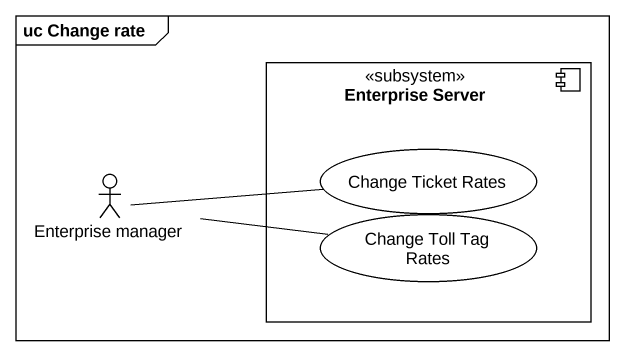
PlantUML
@startuml
mainframe uc Change rate
component "Enterprise Server" as Enterprise_Server <<subsystem>> {
  usecase "Change Ticket Rates" as Change_Ticket_Rates
  usecase "Change Toll Tag Rates" as Change_Toll_Tag_Rates
}
actor "Enterprise manager" as Enterprise_manager
Enterprise_manager -right- Change_Ticket_Rates
Enterprise_manager -right- Change_Toll_Tag_Rates
@enduml
